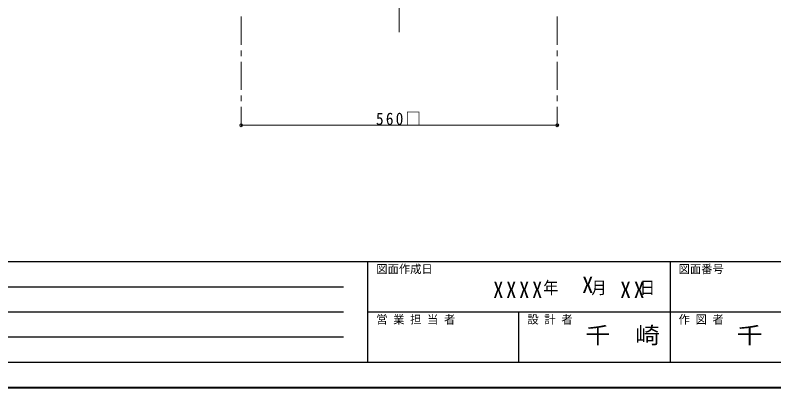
# Model space of a CAD drawing. Units: millimetres at full size, sheet at 1:10; details may follow other scales. Extents: x -2106 to 1944, y -1394 to 1416.
# Drawn here: x -761 to 583, y -1394 to -734 of the extents above; entities that cross this region are included whole.
import ezdxf
from ezdxf.enums import TextEntityAlignment as Align

# ---------------------------------------------------------------- set-up
doc = ezdxf.new("R2010")
doc.units = ezdxf.units.MM
doc.header["$LTSCALE"] = 10
doc.header["$PDMODE"] = 32
doc.header["$PDSIZE"] = 5
doc.linetypes.add('CHAIN1', pattern=[8, 5, -1, 1, -1])
doc.layers.add('0-0_ﾚｲﾔ1', color=4, linetype='Continuous', lineweight=9)
doc.styles.add('ＭＳ ゴシック', font='')
doc.styles.get('ＭＳ ゴシック').set_extended_font_data('MS Gothic')

msp = doc.modelspace()

# ---------------------------------------------------------------- linework, layer by layer
at = {"layer": '0-0_ﾚｲﾔ1', "linetype": 'CHAIN1'}
for p, q in [((-80.72, -763.73), (-80.72, -18.73)), ((-360.72, -736.13), (-360.72, -928.73)), ((199.28, -736.13), (199.28, -928.73))]:
    msp.add_line(p, q, dxfattribs=at)
at = {"layer": '0-0_ﾚｲﾔ1'}
msp.add_line((-360.72, -928.73), (199.28, -928.73), dxfattribs=at)
at = {"layer": '0-0_ﾚｲﾔ1', "color": 6, "lineweight": 25}
for p, q in [((-2060.72, -1170.16), (1899.28, -1170.16)), ((-136.43, -1348.73), (-136.43, -1170.16)), ((399.28, -1170.16), (399.28, -1348.73)), ((-1107.86, -1214.8), (-179.29, -1214.8)), ((-179.29, -1259.44), (-1107.86, -1259.44)), ((1899.28, -1259.44), (-136.43, -1259.44)), ((131.42, -1348.73), (131.42, -1259.44)), ((-179.29, -1304.08), (-1107.86, -1304.08)), ((1899.28, -1348.73), (-2060.72, -1348.73))]:
    msp.add_line(p, q, dxfattribs=at)
at = {"layer": '0-0_ﾚｲﾔ1', "color": 1, "lineweight": 40}
msp.add_line((1944.28, -1393.73), (-2105.72, -1393.73), dxfattribs=at)
at = {"layer": '0-0_ﾚｲﾔ1'}
for p in [(-360.72, -928.73), (199.28, -928.73)]:
    msp.add_point(p, dxfattribs=at)

# ---------------------------------------------------------------- texts
at = {"layer": '0-0_ﾚｲﾔ1', "color": 7, "style": 'ＭＳ ゴシック'}
for s, height, p in [('図面作成日', 14.66, (-121.43, -1195.16)), ('図面番号', 14.66, (414.28, -1195.16)), ('X', 29.33, (243.28, -1234.8)), ('営 業 担 当 者', 14.66, (-121.43, -1284.44)), ('設 計 者', 14.66, (146.42, -1284.44)), ('作 図 者', 14.66, (414.28, -1284.44))]:
    msp.add_text(s, height=height, dxfattribs=at).set_placement(p, align=Align.BOTTOM_LEFT)
for width, p in [(1.1, (249.28, -1324.08)), (1.15, (517.14, -1324.08))]:
    msp.add_text('千\u3000崎', height=29.33, dxfattribs=dict(at, width=width)).set_placement(p, align=Align.BOTTOM_LEFT)
at = {"layer": '0-0_ﾚｲﾔ1', "color": 7, "attachment_point": 7, "style": 'ＭＳ ゴシック'}
for s, insert, char_height in [('\\T1.3;\\W0.9;560□', (-121.97, -928.73), 21.99), ('\\T1.28;\\W0.9;XXXX', (85.78, -1234.8), 29.33), ('\\T1.27;\\W0.9;年\\~\\~\\~月\\~\\~\\~日', (174.28, -1229.8), 21.99), ('\\T1.27;\\W0.95;XX', (310.78, -1234.8), 29.33)]:
    msp.add_mtext(s, dxfattribs=dict(at, insert=insert, char_height=char_height))

doc.saveas('drawing.dxf')
